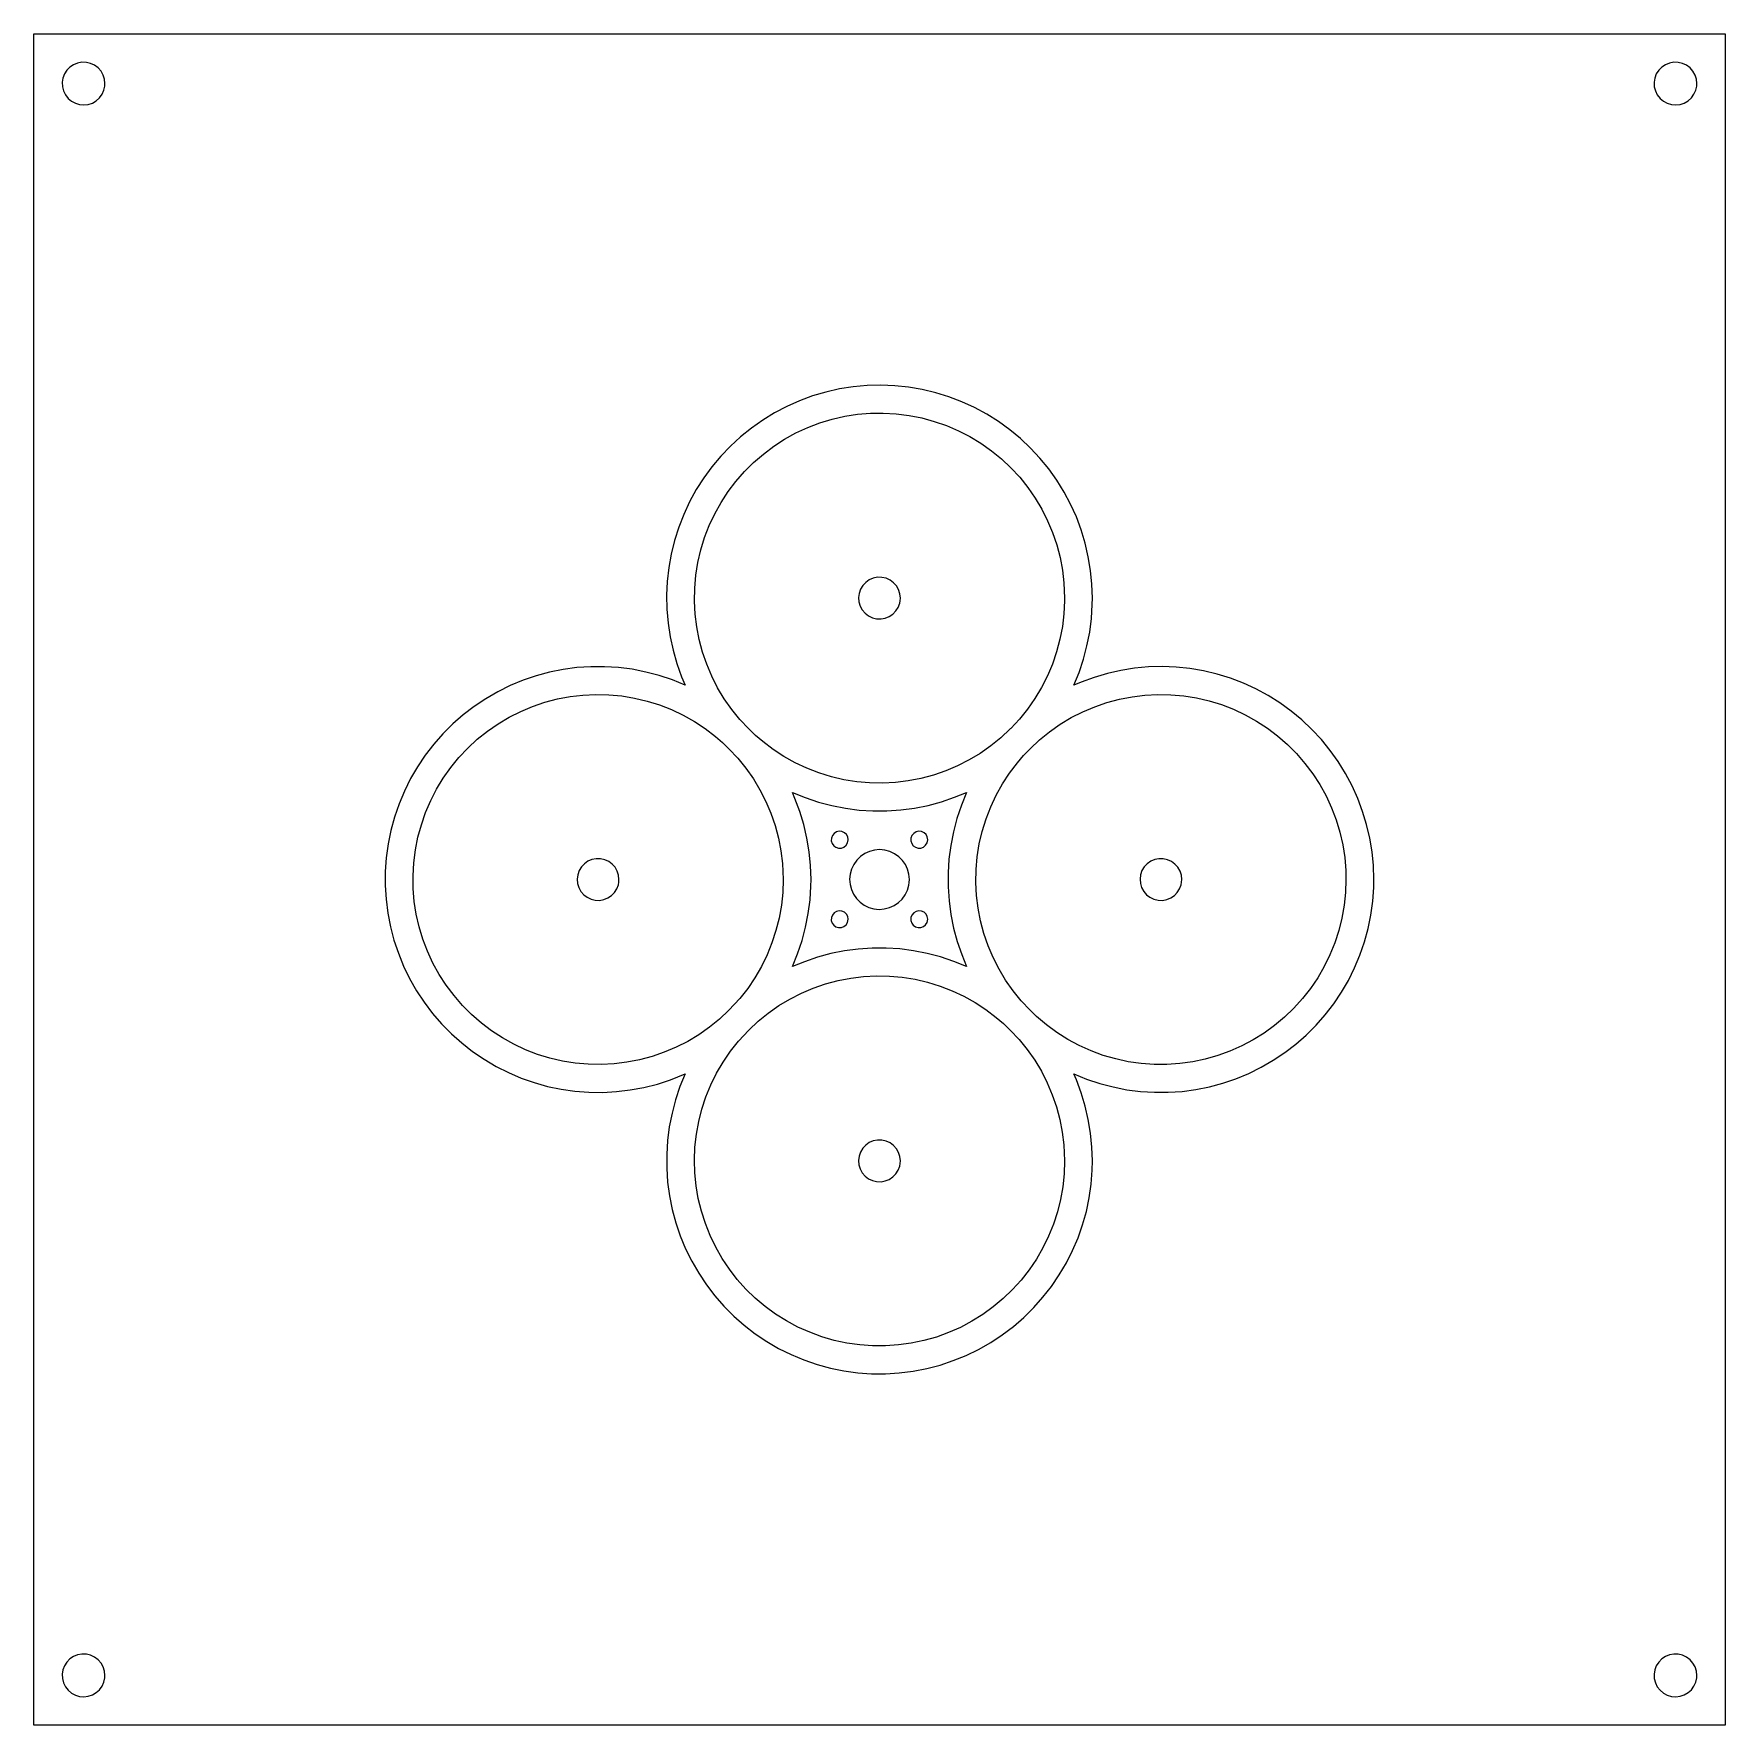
# Model space of a CAD drawing. Header units: millimetres. Extents: x 0 to 340, y 0 to 340.
import ezdxf

# ---------------------------------------------------------------- set-up
doc = ezdxf.new("R2010")
doc.units = ezdxf.units.MM

msp = doc.modelspace()

# ---------------------------------------------------------------- linework, layer by layer
at = {"layer": 'EXPERIMENTAL_CUT'}
for p, q in [((0, 0), (0, 340)), ((0, 340), (340, 340)), ((340, 340), (340, 0)), ((7.26, 333.31), (6.64, 332.68)), ((7.99, 333.8), (7.26, 333.31)), ((8.81, 334.13), (7.99, 333.8)), ((9.68, 334.29), (8.81, 334.13)), ((10.56, 334.26), (9.68, 334.29)), ((11.42, 334.06), (10.56, 334.26)), ((12.22, 333.68), (11.42, 334.06)), ((12.93, 333.15), (12.22, 333.68)), ((327.26, 333.31), (326.64, 332.68)), ((327.99, 333.8), (327.26, 333.31)), ((328.81, 334.13), (327.99, 333.8)), ((329.68, 334.29), (328.81, 334.13)), ((330.56, 334.26), (329.68, 334.29)), ((331.42, 334.06), (330.56, 334.26)), ((332.22, 333.68), (331.42, 334.06)), ((332.93, 333.15), (332.22, 333.68)), ((5.85, 331.12), (5.71, 330.25)), ((5.71, 330.25), (5.75, 329.36)), ((6.16, 331.94), (5.85, 331.12)), ((6.64, 332.68), (6.16, 331.94)), ((13.51, 332.49), (12.93, 333.15)), ((13.94, 331.72), (13.51, 332.49)), ((14.21, 330.88), (13.94, 331.72)), ((14.3, 330), (14.21, 330.88)), ((14.27, 329.51), (14.3, 330)), ((325.85, 331.12), (325.71, 330.25)), ((325.71, 330.25), (325.75, 329.36)), ((326.16, 331.94), (325.85, 331.12)), ((326.64, 332.68), (326.16, 331.94)), ((333.51, 332.49), (332.93, 333.15)), ((333.94, 331.72), (333.51, 332.49)), ((334.21, 330.88), (333.94, 331.72)), ((334.3, 330), (334.21, 330.88)), ((334.27, 329.51), (334.3, 330)), ((5.75, 329.36), (5.97, 328.51)), ((5.97, 328.51), (6.36, 327.72)), ((6.36, 327.72), (6.9, 327.02)), ((6.9, 327.02), (7.57, 326.45)), ((7.57, 326.45), (8.35, 326.03)), ((11.79, 326.09), (12.55, 326.54)), ((12.55, 326.54), (13.2, 327.13)), ((13.2, 327.13), (13.72, 327.84)), ((13.72, 327.84), (14.08, 328.65)), ((14.08, 328.65), (14.27, 329.51)), ((325.75, 329.36), (325.97, 328.51)), ((325.97, 328.51), (326.36, 327.72)), ((326.36, 327.72), (326.9, 327.02)), ((326.9, 327.02), (327.57, 326.45)), ((327.57, 326.45), (328.35, 326.03)), ((331.79, 326.09), (332.55, 326.54)), ((332.55, 326.54), (333.2, 327.13)), ((333.2, 327.13), (333.72, 327.84)), ((333.72, 327.84), (334.08, 328.65)), ((334.08, 328.65), (334.27, 329.51)), ((8.35, 326.03), (9.19, 325.78)), ((9.19, 325.78), (10.07, 325.7)), ((10.07, 325.7), (10.95, 325.81)), ((10.95, 325.81), (11.79, 326.09)), ((328.35, 326.03), (329.19, 325.78)), ((329.19, 325.78), (330.07, 325.7)), ((330.07, 325.7), (330.95, 325.81)), ((330.95, 325.81), (331.79, 326.09)), ((161.96, 268.61), (159.24, 267.99)), ((164.71, 269.04), (161.96, 268.61)), ((167.49, 269.29), (164.71, 269.04)), ((170.28, 269.37), (167.49, 269.29)), ((173.07, 269.26), (170.28, 269.37)), ((175.84, 268.97), (173.07, 269.26)), ((178.59, 268.5), (175.84, 268.97)), ((153.94, 266.24), (151.39, 265.11)), ((156.56, 267.2), (153.94, 266.24)), ((159.24, 267.99), (156.56, 267.2)), ((181.3, 267.85), (178.59, 268.5)), ((183.97, 267.03), (181.3, 267.85)), ((186.57, 266.03), (183.97, 267.03)), ((189.11, 264.87), (186.57, 266.03)), ((146.54, 262.37), (144.26, 260.76)), ((148.92, 263.82), (146.54, 262.37)), ((151.39, 265.11), (148.92, 263.82)), ((157.99, 261.78), (160.48, 262.53)), ((160.48, 262.53), (163.01, 263.11)), ((163.01, 263.11), (165.58, 263.51)), ((165.58, 263.51), (168.17, 263.72)), ((168.17, 263.72), (170.77, 263.76)), ((170.77, 263.76), (173.37, 263.62)), ((173.37, 263.62), (175.95, 263.29)), ((175.95, 263.29), (178.5, 262.78)), ((178.5, 262.78), (181.01, 262.1)), ((181.01, 262.1), (183.46, 261.25)), ((191.56, 263.54), (189.11, 264.87)), ((193.92, 262.06), (191.56, 263.54)), ((196.18, 260.42), (193.92, 262.06)), ((142.09, 259.01), (140.03, 257.13)), ((144.26, 260.76), (142.09, 259.01)), ((148.74, 257.09), (150.92, 258.5)), ((150.92, 258.5), (153.2, 259.76)), ((153.2, 259.76), (155.56, 260.85)), ((155.56, 260.85), (157.99, 261.78)), ((183.46, 261.25), (185.85, 260.22)), ((185.85, 260.22), (188.17, 259.03)), ((188.17, 259.03), (190.39, 257.68)), ((198.33, 258.65), (196.18, 260.42)), ((200.36, 256.73), (198.33, 258.65)), ((138.11, 255.11), (136.32, 252.97)), ((140.03, 257.13), (138.11, 255.11)), ((144.69, 253.83), (146.66, 255.53)), ((146.66, 255.53), (148.74, 257.09)), ((190.39, 257.68), (192.51, 256.18)), ((192.51, 256.18), (194.53, 254.54)), ((202.26, 254.69), (200.36, 256.73)), ((136.32, 252.97), (134.67, 250.72)), ((141.14, 250.04), (142.85, 252)), ((142.85, 252), (144.69, 253.83)), ((194.53, 254.54), (196.42, 252.76)), ((196.42, 252.76), (198.19, 250.85)), ((204.03, 252.53), (202.26, 254.69)), ((205.65, 250.26), (204.03, 252.53)), ((133.17, 248.37), (131.83, 245.93)), ((134.67, 250.72), (133.17, 248.37)), ((139.57, 247.97), (141.14, 250.04)), ((198.19, 250.85), (199.81, 248.82)), ((199.81, 248.82), (201.29, 246.68)), ((207.11, 247.89), (205.65, 250.26)), ((131.83, 245.93), (130.65, 243.4)), ((136.88, 243.52), (138.15, 245.79)), ((138.15, 245.79), (139.57, 247.97)), ((201.29, 246.68), (202.62, 244.45)), ((208.42, 245.43), (207.11, 247.89)), ((209.57, 242.88), (208.42, 245.43)), ((130.65, 243.4), (129.64, 240.8)), ((135.78, 241.16), (136.88, 243.52)), ((202.62, 244.45), (203.79, 242.12)), ((203.79, 242.12), (204.8, 239.73)), ((210.55, 240.27), (209.57, 242.88)), ((128.79, 238.14), (128.13, 235.43)), ((129.64, 240.8), (128.79, 238.14)), ((134.08, 236.25), (134.85, 238.73)), ((134.85, 238.73), (135.78, 241.16)), ((204.8, 239.73), (205.63, 237.26)), ((211.35, 237.6), (210.55, 240.27)), ((128.13, 235.43), (127.64, 232.69)), ((133.49, 233.72), (134.08, 236.25)), ((205.63, 237.26), (206.29, 234.75)), ((206.29, 234.75), (206.77, 232.19)), ((211.98, 234.88), (211.35, 237.6)), ((212.44, 232.13), (211.98, 234.88)), ((127.64, 232.69), (127.33, 229.91)), ((133.08, 231.15), (133.49, 233.72)), ((206.77, 232.19), (207.08, 229.61)), ((212.71, 229.36), (212.44, 232.13)), ((127.33, 229.91), (127.2, 227.13)), ((132.8, 225.96), (132.85, 228.56)), ((132.85, 228.56), (133.08, 231.15)), ((166.19, 228.35), (165.91, 227.52)), ((166.64, 229.09), (166.19, 228.35)), ((167.24, 229.73), (166.64, 229.09)), ((167.95, 230.23), (167.24, 229.73)), ((168.75, 230.58), (167.95, 230.23)), ((169.61, 230.75), (168.75, 230.58)), ((170.48, 230.74), (169.61, 230.75)), ((171.33, 230.55), (170.48, 230.74)), ((172.12, 230.19), (171.33, 230.55)), ((172.83, 229.67), (172.12, 230.19)), ((173.41, 229.02), (172.83, 229.67)), ((173.84, 228.27), (173.41, 229.02)), ((174.11, 227.44), (173.84, 228.27)), ((207.08, 229.61), (207.2, 226.57)), ((212.8, 226.57), (212.71, 229.36)), ((127.2, 227.13), (127.26, 224.34)), ((132.94, 223.36), (132.8, 225.96)), ((165.91, 227.52), (165.8, 226.66)), ((165.8, 226.66), (165.87, 225.79)), ((165.87, 225.79), (166.12, 224.95)), ((166.12, 224.95), (166.54, 224.18)), ((173.3, 223.98), (173.77, 224.71)), ((173.77, 224.71), (174.07, 225.53)), ((174.07, 225.53), (174.17, 226.05)), ((174.2, 226.57), (174.11, 227.44)), ((174.17, 226.05), (174.2, 226.57)), ((207.2, 226.02), (207.07, 223.43)), ((207.2, 226.57), (207.2, 226.02)), ((212.6, 222.47), (212.78, 225.26)), ((212.78, 225.26), (212.8, 226.57)), ((127.26, 224.34), (127.49, 221.56)), ((127.49, 221.56), (127.91, 218.8)), ((133.25, 220.78), (132.94, 223.36)), ((166.54, 224.18), (167.11, 223.52)), ((167.11, 223.52), (167.8, 222.99)), ((167.8, 222.99), (168.59, 222.61)), ((168.59, 222.61), (169.43, 222.41)), ((169.43, 222.41), (170.31, 222.38)), ((170.31, 222.38), (171.17, 222.53)), ((171.17, 222.53), (171.97, 222.86)), ((171.97, 222.86), (172.7, 223.35)), ((172.7, 223.35), (173.3, 223.98)), ((207.07, 223.43), (206.76, 220.84)), ((212.25, 219.71), (212.6, 222.47)), ((127.91, 218.8), (128.51, 216.08)), ((133.75, 218.23), (133.25, 220.78)), ((134.42, 215.72), (133.75, 218.23)), ((206.27, 218.29), (205.6, 215.78)), ((206.76, 220.84), (206.27, 218.29)), ((211.71, 216.97), (212.25, 219.71)), ((128.51, 216.08), (129.28, 213.4)), ((135.26, 213.26), (134.42, 215.72)), ((205.6, 215.78), (204.76, 213.32)), ((210.11, 211.63), (211, 214.28)), ((211, 214.28), (211.71, 216.97)), ((100.98, 210.95), (98.34, 210.05)), ((103.67, 211.67), (100.98, 210.95)), ((106.4, 212.22), (103.67, 211.67)), ((109.17, 212.59), (106.4, 212.22)), ((111.95, 212.77), (109.17, 212.59)), ((114.74, 212.78), (111.95, 212.77)), ((117.53, 212.6), (114.74, 212.78)), ((120.29, 212.25), (117.53, 212.6)), ((123.03, 211.71), (120.29, 212.25)), ((125.72, 211), (123.03, 211.71)), ((128.37, 210.11), (125.72, 211)), ((129.28, 213.4), (130.22, 210.77)), ((136.28, 210.86), (135.26, 213.26)), ((137.46, 208.55), (136.28, 210.86)), ((203.75, 210.92), (202.57, 208.6)), ((204.76, 213.32), (203.75, 210.92)), ((209.05, 209.05), (210.11, 211.63)), ((215.81, 211.42), (213.13, 210.64)), ((218.53, 212.04), (215.81, 211.42)), ((221.28, 212.47), (218.53, 212.04)), ((224.06, 212.73), (221.28, 212.47)), ((226.85, 212.8), (224.06, 212.73)), ((229.64, 212.69), (226.85, 212.8)), ((232.41, 212.4), (229.64, 212.69)), ((235.16, 211.93), (232.41, 212.4)), ((237.87, 211.28), (235.16, 211.93)), ((240.54, 210.46), (237.87, 211.28)), ((93.26, 207.75), (90.84, 206.35)), ((95.76, 208.98), (93.26, 207.75)), ((98.34, 210.05), (95.76, 208.98)), ((130.95, 209.05), (128.37, 210.11)), ((130.22, 210.77), (130.95, 209.05)), ((138.8, 206.32), (137.46, 208.55)), ((202.57, 208.6), (201.24, 206.37)), ((210.51, 209.67), (209.05, 209.05)), ((213.13, 210.64), (210.51, 209.67)), ((243.14, 209.46), (240.54, 210.46)), ((245.68, 208.3), (243.14, 209.46)), ((248.13, 206.97), (245.68, 208.3)), ((88.52, 204.81), (86.31, 203.11)), ((90.84, 206.35), (88.52, 204.81)), ((97.88, 203.79), (100.27, 204.8)), ((100.27, 204.8), (102.74, 205.63)), ((102.74, 205.63), (105.25, 206.29)), ((105.25, 206.29), (107.81, 206.77)), ((107.81, 206.77), (110.39, 207.08)), ((110.39, 207.08), (112.99, 207.2)), ((112.99, 207.2), (115.59, 207.14)), ((115.59, 207.14), (118.18, 206.9)), ((118.18, 206.9), (120.74, 206.47)), ((120.74, 206.47), (123.27, 205.88)), ((123.27, 205.88), (125.75, 205.1)), ((125.75, 205.1), (128.17, 204.15)), ((128.17, 204.15), (130.52, 203.04)), ((140.29, 204.19), (138.8, 206.32)), ((141.92, 202.17), (140.29, 204.19)), ((199.75, 204.24), (198.12, 202.21)), ((201.24, 206.37), (199.75, 204.24)), ((210.86, 203.72), (213.26, 204.74)), ((213.26, 204.74), (215.72, 205.58)), ((215.72, 205.58), (218.23, 206.25)), ((218.23, 206.25), (220.78, 206.75)), ((220.78, 206.75), (223.36, 207.06)), ((223.36, 207.06), (225.96, 207.2)), ((225.96, 207.2), (228.56, 207.15)), ((228.56, 207.15), (231.15, 206.92)), ((231.15, 206.92), (233.72, 206.51)), ((233.72, 206.51), (236.25, 205.92)), ((236.25, 205.92), (238.73, 205.15)), ((238.73, 205.15), (241.16, 204.22)), ((241.16, 204.22), (243.52, 203.12)), ((250.49, 205.49), (248.13, 206.97)), ((252.75, 203.86), (250.49, 205.49)), ((84.21, 201.27), (82.24, 199.3)), ((86.31, 203.11), (84.21, 201.27)), ((91.18, 199.81), (93.32, 201.29)), ((93.32, 201.29), (95.55, 202.62)), ((95.55, 202.62), (97.88, 203.79)), ((130.52, 203.04), (132.79, 201.77)), ((132.79, 201.77), (134.96, 200.34)), ((143.7, 200.26), (141.92, 202.17)), ((198.12, 202.21), (196.39, 200.35)), ((204.19, 199.71), (206.32, 201.2)), ((206.32, 201.2), (208.55, 202.54)), ((208.55, 202.54), (210.86, 203.72)), ((243.52, 203.12), (245.79, 201.85)), ((245.79, 201.85), (247.97, 200.43)), ((254.9, 202.08), (252.75, 203.86)), ((256.93, 200.17), (254.9, 202.08)), ((80.39, 197.21), (78.69, 195)), ((82.24, 199.3), (80.39, 197.21)), ((87.24, 196.42), (89.15, 198.19)), ((89.15, 198.19), (91.18, 199.81)), ((134.96, 200.34), (137.03, 198.76)), ((137.03, 198.76), (138.41, 197.56)), ((138.41, 197.56), (139.74, 196.3)), ((145.08, 198.95), (143.7, 200.26)), ((146.53, 197.71), (145.08, 198.95)), ((148.6, 196.14), (146.53, 197.71)), ((194.4, 198.49), (192.38, 196.85)), ((196.3, 200.26), (194.4, 198.49)), ((196.39, 200.35), (196.3, 200.26)), ((200.26, 196.3), (202.17, 198.08)), ((202.17, 198.08), (204.19, 199.71)), ((247.97, 200.43), (250.04, 198.86)), ((250.04, 198.86), (252, 197.15)), ((258.83, 198.12), (256.93, 200.17)), ((260.59, 195.96), (258.83, 198.12)), ((78.69, 195), (77.14, 192.68)), ((83.82, 192.51), (85.46, 194.53)), ((85.46, 194.53), (87.24, 196.42)), ((139.74, 196.3), (141.51, 194.4)), ((141.51, 194.4), (143.15, 192.38)), ((150.78, 194.72), (148.6, 196.14)), ((153.05, 193.45), (150.78, 194.72)), ((188.02, 194.03), (185.7, 192.85)), ((190.25, 195.36), (188.02, 194.03)), ((192.38, 196.85), (190.25, 195.36)), ((197.71, 193.47), (198.95, 194.92)), ((198.95, 194.92), (200.26, 196.3)), ((252, 197.15), (253.83, 195.31)), ((253.83, 195.31), (255.53, 193.34)), ((262.21, 193.69), (260.59, 195.96)), ((77.14, 192.68), (75.74, 190.27)), ((82.32, 190.39), (83.82, 192.51)), ((143.15, 192.38), (144.64, 190.25)), ((155.41, 192.35), (153.05, 193.45)), ((157.83, 191.41), (155.41, 192.35)), ((160.32, 190.65), (157.83, 191.41)), ((162.85, 190.06), (160.32, 190.65)), ((180.85, 190.99), (178.34, 190.32)), ((183.31, 191.83), (180.85, 190.99)), ((185.7, 192.85), (183.31, 191.83)), ((194.72, 189.22), (196.14, 191.4)), ((196.14, 191.4), (197.71, 193.47)), ((255.53, 193.34), (257.09, 191.26)), ((257.09, 191.26), (258.5, 189.08)), ((263.68, 191.32), (262.21, 193.69)), ((264.99, 188.86), (263.68, 191.32)), ((74.5, 187.77), (73.42, 185.2)), ((75.74, 190.27), (74.5, 187.77)), ((79.78, 185.85), (80.97, 188.17)), ((80.97, 188.17), (82.32, 190.39)), ((144.64, 190.25), (145.97, 188.02)), ((145.97, 188.02), (147.15, 185.7)), ((153, 186.31), (152.48, 187.52)), ((152.48, 187.52), (155.06, 186.46)), ((165.42, 189.65), (162.85, 190.06)), ((168.01, 189.42), (165.42, 189.65)), ((170.61, 189.37), (168.01, 189.42)), ((173.21, 189.51), (170.61, 189.37)), ((175.79, 189.82), (173.21, 189.51)), ((178.34, 190.32), (175.79, 189.82)), ((185.1, 186.52), (187.52, 187.52)), ((187.52, 187.52), (186.46, 184.94)), ((193.45, 186.95), (194.72, 189.22)), ((258.5, 189.08), (259.76, 186.8)), ((266.14, 186.31), (264.99, 188.86)), ((73.42, 185.2), (72.52, 182.56)), ((78.75, 183.46), (79.78, 185.85)), ((147.15, 185.7), (148.17, 183.31)), ((153.98, 183.7), (153, 186.31)), ((154.79, 181.03), (153.98, 183.7)), ((155.06, 186.46), (157.71, 185.57)), ((157.71, 185.57), (160.4, 184.86)), ((160.4, 184.86), (163.14, 184.32)), ((163.14, 184.32), (165.91, 183.96)), ((165.91, 183.96), (168.69, 183.79)), ((168.69, 183.79), (171.48, 183.79)), ((171.48, 183.79), (174.26, 183.98)), ((174.26, 183.98), (177.03, 184.35)), ((177.03, 184.35), (179.76, 184.9)), ((179.76, 184.9), (182.45, 185.62)), ((182.45, 185.62), (185.1, 186.52)), ((186.46, 184.94), (185.57, 182.29)), ((191.41, 182.17), (192.35, 184.59)), ((192.35, 184.59), (193.45, 186.95)), ((259.76, 186.8), (260.85, 184.44)), ((260.85, 184.44), (261.78, 182.01)), ((267.12, 183.7), (266.14, 186.31)), ((267.92, 181.03), (267.12, 183.7)), ((72.52, 182.56), (71.78, 179.87)), ((77.22, 178.5), (77.9, 181.01)), ((77.9, 181.01), (78.75, 183.46)), ((148.17, 183.31), (149.01, 180.85)), ((149.01, 180.85), (149.68, 178.34)), ((155.42, 178.32), (154.79, 181.03)), ((185.57, 182.29), (184.86, 179.6)), ((190.65, 179.68), (191.41, 182.17)), ((261.78, 182.01), (262.53, 179.52)), ((268.55, 178.32), (267.92, 181.03)), ((71.23, 177.14), (70.86, 174.37)), ((71.78, 179.87), (71.23, 177.14)), ((76.71, 175.95), (77.22, 178.5)), ((149.68, 178.34), (150.18, 175.79)), ((155.87, 175.56), (155.42, 178.32)), ((160.33, 178.33), (160.31, 177.78)), ((160.31, 177.78), (160.47, 177.25)), ((160.53, 178.85), (160.33, 178.33)), ((160.47, 177.25), (160.79, 176.8)), ((160.88, 179.28), (160.53, 178.85)), ((160.79, 176.8), (161.24, 176.48)), ((161.35, 179.57), (160.88, 179.28)), ((161.89, 179.7), (161.35, 179.57)), ((162.44, 179.64), (161.89, 179.7)), ((162.95, 179.41), (162.44, 179.64)), ((162.84, 176.52), (163.27, 176.87)), ((163.35, 179.03), (162.95, 179.41)), ((163.27, 176.87), (163.57, 177.34)), ((163.61, 178.55), (163.35, 179.03)), ((163.57, 177.34), (163.7, 178)), ((163.7, 178), (163.61, 178.55)), ((176.33, 178.33), (176.31, 177.78)), ((176.31, 177.78), (176.47, 177.25)), ((176.53, 178.85), (176.33, 178.33)), ((176.47, 177.25), (176.79, 176.8)), ((176.88, 179.28), (176.53, 178.85)), ((176.79, 176.8), (177.24, 176.48)), ((177.35, 179.57), (176.88, 179.28)), ((177.89, 179.7), (177.35, 179.57)), ((178.44, 179.64), (177.89, 179.7)), ((178.95, 179.41), (178.44, 179.64)), ((178.84, 176.52), (179.27, 176.87)), ((179.35, 179.03), (178.95, 179.41)), ((179.27, 176.87), (179.57, 177.34)), ((179.61, 178.55), (179.35, 179.03)), ((179.57, 177.34), (179.7, 178)), ((179.7, 178), (179.61, 178.55)), ((184.32, 176.86), (183.96, 174.09)), ((184.86, 179.6), (184.32, 176.86)), ((189.65, 174.58), (190.06, 177.15)), ((190.06, 177.15), (190.65, 179.68)), ((262.53, 179.52), (263.11, 176.99)), ((263.11, 176.99), (263.51, 174.42)), ((269.01, 175.56), (268.55, 178.32)), ((70.86, 174.37), (70.66, 171.59)), ((76.38, 173.37), (76.71, 175.95)), ((111.38, 173.67), (110.67, 173.16)), ((112.18, 174.01), (111.38, 173.67)), ((113.04, 174.18), (112.18, 174.01)), ((113.91, 174.17), (113.04, 174.18)), ((114.76, 173.98), (113.91, 174.17)), ((115.56, 173.62), (114.76, 173.98)), ((116.26, 173.11), (115.56, 173.62)), ((150.18, 175.79), (150.49, 173.21)), ((156.14, 172.79), (155.87, 175.56)), ((161.24, 176.48), (161.77, 176.32)), ((161.77, 176.32), (162.33, 176.33)), ((162.33, 176.33), (162.84, 176.52)), ((165.43, 173.89), (164.82, 173.04)), ((166.17, 174.62), (165.43, 173.89)), ((167.03, 175.21), (166.17, 174.62)), ((167.98, 175.65), (167.03, 175.21)), ((168.99, 175.91), (167.98, 175.65)), ((170.02, 176), (168.99, 175.91)), ((171.06, 175.91), (170.02, 176)), ((172.07, 175.63), (171.06, 175.91)), ((173.01, 175.19), (172.07, 175.63)), ((173.87, 174.59), (173.01, 175.19)), ((174.6, 173.85), (173.87, 174.59)), ((175.2, 172.99), (174.6, 173.85)), ((177.24, 176.48), (177.77, 176.32)), ((177.77, 176.32), (178.33, 176.33)), ((178.33, 176.33), (178.84, 176.52)), ((183.96, 174.09), (183.79, 171.31)), ((189.42, 171.99), (189.65, 174.58)), ((224.52, 173.67), (223.81, 173.16)), ((225.32, 174.01), (224.52, 173.67)), ((226.18, 174.18), (225.32, 174.01)), ((227.05, 174.17), (226.18, 174.18)), ((227.9, 173.98), (227.05, 174.17)), ((228.69, 173.62), (227.9, 173.98)), ((229.4, 173.11), (228.69, 173.62)), ((263.51, 174.42), (263.72, 171.83)), ((269.28, 172.79), (269.01, 175.56)), ((70.66, 171.59), (70.65, 168.8)), ((76.24, 170.77), (76.38, 173.37)), ((76.28, 168.17), (76.24, 170.77)), ((109.34, 170.95), (109.23, 170.09)), ((109.23, 170.09), (109.3, 169.22)), ((109.63, 171.78), (109.34, 170.95)), ((110.07, 172.52), (109.63, 171.78)), ((110.67, 173.16), (110.07, 172.52)), ((116.84, 172.45), (116.26, 173.11)), ((117.27, 171.7), (116.84, 172.45)), ((117.54, 170.87), (117.27, 171.7)), ((117.63, 170), (117.54, 170.87)), ((117.6, 169.48), (117.63, 170)), ((150.49, 173.21), (150.63, 170)), ((150.63, 170), (150.54, 167.4)), ((156.23, 170), (156.14, 172.79)), ((156.21, 168.69), (156.23, 170)), ((164.1, 171.09), (164, 170.05)), ((164, 170.05), (164.08, 169.01)), ((164.38, 172.09), (164.1, 171.09)), ((164.82, 173.04), (164.38, 172.09)), ((175.64, 172.05), (175.2, 172.99)), ((175.91, 171.04), (175.64, 172.05)), ((176, 170), (175.91, 171.04)), ((175.97, 169.43), (176, 170)), ((183.79, 171.31), (183.79, 168.52)), ((189.37, 169.39), (189.42, 171.99)), ((222.48, 170.95), (222.37, 170.09)), ((222.37, 170.09), (222.44, 169.22)), ((222.76, 171.78), (222.48, 170.95)), ((223.21, 172.52), (222.76, 171.78)), ((223.81, 173.16), (223.21, 172.52)), ((229.98, 172.45), (229.4, 173.11)), ((230.41, 171.7), (229.98, 172.45)), ((230.68, 170.87), (230.41, 171.7)), ((230.77, 170), (230.68, 170.87)), ((230.74, 169.48), (230.77, 170)), ((263.77, 170), (263.68, 167.4)), ((263.72, 171.83), (263.77, 170)), ((269.37, 170), (269.28, 172.79)), ((269.34, 168.41), (269.37, 170)), ((70.65, 168.8), (70.82, 166.02)), ((76.49, 165.58), (76.28, 168.17)), ((109.3, 169.22), (109.56, 168.38)), ((109.56, 168.38), (109.97, 167.62)), ((109.97, 167.62), (110.54, 166.95)), ((110.54, 166.95), (111.23, 166.42)), ((115.41, 166.29), (116.13, 166.78)), ((116.13, 166.78), (116.74, 167.41)), ((116.74, 167.41), (117.2, 168.15)), ((117.2, 168.15), (117.5, 168.96)), ((117.5, 168.96), (117.6, 169.48)), ((150.54, 167.4), (150.27, 164.82)), ((156.04, 165.91), (156.21, 168.69)), ((164.08, 169.01), (164.34, 168)), ((164.34, 168), (164.78, 167.05)), ((164.78, 167.05), (165.37, 166.19)), ((174.54, 166.08), (175.15, 166.92)), ((175.15, 166.92), (175.61, 167.86)), ((175.61, 167.86), (175.89, 168.86)), ((175.89, 168.86), (175.97, 169.43)), ((183.79, 168.52), (183.98, 165.74)), ((189.51, 166.79), (189.37, 169.39)), ((189.82, 164.21), (189.51, 166.79)), ((222.44, 169.22), (222.69, 168.38)), ((222.69, 168.38), (223.11, 167.62)), ((223.11, 167.62), (223.68, 166.95)), ((223.68, 166.95), (224.37, 166.42)), ((228.54, 166.29), (229.27, 166.78)), ((229.27, 166.78), (229.87, 167.41)), ((229.87, 167.41), (230.34, 168.15)), ((230.34, 168.15), (230.64, 168.96)), ((230.64, 168.96), (230.74, 169.48)), ((263.68, 167.4), (263.41, 164.82)), ((269.14, 165.63), (269.34, 168.41)), ((70.82, 166.02), (71.17, 163.25)), ((71.17, 163.25), (71.7, 160.51)), ((76.89, 163.01), (76.49, 165.58)), ((111.23, 166.42), (112.02, 166.04)), ((112.02, 166.04), (112.87, 165.84)), ((112.87, 165.84), (113.74, 165.81)), ((113.74, 165.81), (114.6, 165.96)), ((114.6, 165.96), (115.41, 166.29)), ((150.27, 164.82), (149.82, 162.25)), ((155.68, 163.14), (156.04, 165.91)), ((160.88, 163.28), (160.53, 162.85)), ((161.35, 163.57), (160.88, 163.28)), ((161.89, 163.7), (161.35, 163.57)), ((162.44, 163.64), (161.89, 163.7)), ((162.95, 163.41), (162.44, 163.64)), ((163.35, 163.03), (162.95, 163.41)), ((165.37, 166.19), (166.1, 165.44)), ((166.1, 165.44), (166.94, 164.84)), ((166.94, 164.84), (167.88, 164.39)), ((167.88, 164.39), (168.89, 164.1)), ((168.89, 164.1), (169.93, 164)), ((169.93, 164), (170.97, 164.08)), ((170.97, 164.08), (171.98, 164.34)), ((171.98, 164.34), (172.93, 164.76)), ((172.93, 164.76), (173.79, 165.35)), ((173.79, 165.35), (174.54, 166.08)), ((176.88, 163.28), (176.53, 162.85)), ((177.35, 163.57), (176.88, 163.28)), ((177.89, 163.7), (177.35, 163.57)), ((178.44, 163.64), (177.89, 163.7)), ((178.95, 163.41), (178.44, 163.64)), ((179.35, 163.03), (178.95, 163.41)), ((183.98, 165.74), (184.35, 162.97)), ((190.32, 161.66), (189.82, 164.21)), ((224.37, 166.42), (225.16, 166.04)), ((225.16, 166.04), (226, 165.84)), ((226, 165.84), (226.88, 165.81)), ((226.88, 165.81), (227.73, 165.96)), ((227.73, 165.96), (228.54, 166.29)), ((263.41, 164.82), (262.95, 162.25)), ((268.77, 162.86), (269.14, 165.63)), ((71.7, 160.51), (72.4, 157.81)), ((77.47, 160.48), (76.89, 163.01)), ((78.22, 157.99), (77.47, 160.48)), ((149.82, 162.25), (149.19, 159.73)), ((154.43, 157.71), (155.14, 160.4)), ((155.14, 160.4), (155.68, 163.14)), ((160.33, 162.33), (160.31, 161.78)), ((160.31, 161.78), (160.47, 161.25)), ((160.53, 162.85), (160.33, 162.33)), ((160.47, 161.25), (160.79, 160.8)), ((160.79, 160.8), (161.24, 160.48)), ((161.24, 160.48), (161.77, 160.32)), ((161.77, 160.32), (162.33, 160.33)), ((162.33, 160.33), (162.84, 160.52)), ((162.84, 160.52), (163.27, 160.87)), ((163.27, 160.87), (163.57, 161.34)), ((163.61, 162.55), (163.35, 163.03)), ((163.57, 161.34), (163.7, 162)), ((163.7, 162), (163.61, 162.55)), ((176.33, 162.33), (176.31, 161.78)), ((176.31, 161.78), (176.47, 161.25)), ((176.53, 162.85), (176.33, 162.33)), ((176.47, 161.25), (176.79, 160.8)), ((176.79, 160.8), (177.24, 160.48)), ((177.24, 160.48), (177.77, 160.32)), ((177.77, 160.32), (178.33, 160.33)), ((178.33, 160.33), (178.84, 160.52)), ((178.84, 160.52), (179.27, 160.87)), ((179.27, 160.87), (179.57, 161.34)), ((179.61, 162.55), (179.35, 163.03)), ((179.57, 161.34), (179.7, 162)), ((179.7, 162), (179.61, 162.55)), ((184.35, 162.97), (184.9, 160.24)), ((184.9, 160.24), (185.62, 157.55)), ((190.99, 159.15), (190.32, 161.66)), ((262.95, 162.25), (262.32, 159.73)), ((267.48, 157.44), (268.22, 160.13)), ((268.22, 160.13), (268.77, 162.86)), ((72.4, 157.81), (73.28, 155.17)), ((79.15, 155.56), (78.22, 157.99)), ((148.38, 157.26), (147.41, 154.85)), ((149.19, 159.73), (148.38, 157.26)), ((153.54, 155.06), (154.43, 157.71)), ((185.62, 157.55), (186.52, 154.9)), ((191.83, 156.69), (190.99, 159.15)), ((192.85, 154.3), (191.83, 156.69)), ((261.52, 157.26), (260.54, 154.85)), ((262.32, 159.73), (261.52, 157.26)), ((266.58, 154.8), (267.48, 157.44)), ((73.28, 155.17), (74.34, 152.58)), ((80.24, 153.2), (79.15, 155.56)), ((81.5, 150.92), (80.24, 153.2)), ((147.41, 154.85), (146.27, 152.51)), ((152.48, 152.48), (153.54, 155.06)), ((154.9, 153.48), (152.48, 152.48)), ((157.55, 154.38), (154.9, 153.48)), ((160.24, 155.1), (157.55, 154.38)), ((162.97, 155.65), (160.24, 155.1)), ((165.74, 156.02), (162.97, 155.65)), ((168.52, 156.21), (165.74, 156.02)), ((171.31, 156.21), (168.52, 156.21)), ((174.09, 156.04), (171.31, 156.21)), ((176.86, 155.68), (174.09, 156.04)), ((179.6, 155.14), (176.86, 155.68)), ((182.29, 154.43), (179.6, 155.14)), ((184.94, 153.54), (182.29, 154.43)), ((187.52, 152.48), (184.94, 153.54)), ((186.52, 154.9), (187.52, 152.48)), ((194.03, 151.98), (192.85, 154.3)), ((260.54, 154.85), (259.4, 152.51)), ((265.5, 152.23), (266.58, 154.8)), ((74.34, 152.58), (75.55, 150.07)), ((75.55, 150.07), (76.93, 147.65)), ((82.91, 148.74), (81.5, 150.92)), ((144.96, 150.26), (143.51, 148.11)), ((146.27, 152.51), (144.96, 150.26)), ((159.15, 149.01), (161.66, 149.68)), ((161.66, 149.68), (164.21, 150.18)), ((164.21, 150.18), (166.79, 150.49)), ((166.79, 150.49), (169.39, 150.63)), ((169.39, 150.63), (171.99, 150.58)), ((171.99, 150.58), (174.58, 150.35)), ((174.58, 150.35), (177.15, 149.94)), ((177.15, 149.94), (179.68, 149.35)), ((195.36, 149.75), (194.03, 151.98)), ((196.85, 147.62), (195.36, 149.75)), ((258.1, 150.26), (256.64, 148.11)), ((259.4, 152.51), (258.1, 150.26)), ((262.86, 147.32), (264.26, 149.73)), ((264.26, 149.73), (265.5, 152.23)), ((76.93, 147.65), (78.46, 145.32)), ((84.47, 146.66), (82.91, 148.74)), ((86.17, 144.69), (84.47, 146.66)), ((143.51, 148.11), (141.9, 146.06)), ((151.98, 145.97), (154.3, 147.15)), ((154.3, 147.15), (156.69, 148.17)), ((156.69, 148.17), (159.15, 149.01)), ((179.68, 149.35), (182.17, 148.59)), ((182.17, 148.59), (184.59, 147.65)), ((184.59, 147.65), (186.95, 146.55)), ((186.95, 146.55), (189.22, 145.28)), ((198.49, 145.6), (196.85, 147.62)), ((256.64, 148.11), (255.04, 146.06)), ((261.31, 145), (262.86, 147.32)), ((78.46, 145.32), (80.15, 143.09)), ((80.15, 143.09), (81.97, 140.98)), ((88, 142.85), (86.17, 144.69)), ((89.96, 141.14), (88, 142.85)), ((139.74, 143.7), (137.83, 141.92)), ((141.9, 146.06), (139.74, 143.7)), ((145.6, 141.51), (147.62, 143.15)), ((147.62, 143.15), (149.75, 144.64)), ((149.75, 144.64), (151.98, 145.97)), ((189.22, 145.28), (191.4, 143.86)), ((191.4, 143.86), (193.47, 142.29)), ((200.26, 143.7), (198.49, 145.6)), ((201.59, 142.44), (200.26, 143.7)), ((253.3, 144.13), (251.43, 142.33)), ((255.04, 146.06), (253.3, 144.13)), ((259.61, 142.79), (261.31, 145)), ((81.97, 140.98), (83.93, 139)), ((92.03, 139.57), (89.96, 141.14)), ((94.21, 138.15), (92.03, 139.57)), ((135.81, 140.29), (133.68, 138.8)), ((137.83, 141.92), (135.81, 140.29)), ((141.63, 137.5), (143.7, 139.74)), ((143.7, 139.74), (145.6, 141.51)), ((193.47, 142.29), (194.92, 141.05)), ((194.92, 141.05), (196.3, 139.74)), ((196.3, 139.74), (198.08, 137.83)), ((203.57, 140.76), (201.59, 142.44)), ((205.67, 139.22), (203.57, 140.76)), ((249.43, 140.66), (247.33, 139.13)), ((251.43, 142.33), (249.43, 140.66)), ((255.79, 138.73), (257.76, 140.7)), ((257.76, 140.7), (259.61, 142.79)), ((83.93, 139), (86.01, 137.14)), ((86.01, 137.14), (88.21, 135.42)), ((96.48, 136.88), (94.21, 138.15)), ((98.84, 135.78), (96.48, 136.88)), ((129.14, 136.28), (126.74, 135.26)), ((131.45, 137.46), (129.14, 136.28)), ((133.68, 138.8), (131.45, 137.46)), ((140.02, 135.46), (141.63, 137.5)), ((198.08, 137.83), (199.71, 135.81)), ((207.87, 137.84), (205.67, 139.22)), ((210.17, 136.61), (207.87, 137.84)), ((212.54, 135.55), (210.17, 136.61)), ((242.82, 136.54), (240.45, 135.49)), ((245.12, 137.76), (242.82, 136.54)), ((247.33, 139.13), (245.12, 137.76)), ((251.48, 135.19), (253.69, 136.89)), ((253.69, 136.89), (255.79, 138.73)), ((88.21, 135.42), (90.51, 133.85)), ((90.51, 133.85), (92.91, 132.44)), ((101.27, 134.85), (98.84, 135.78)), ((103.75, 134.08), (101.27, 134.85)), ((106.28, 133.49), (103.75, 134.08)), ((108.85, 133.08), (106.28, 133.49)), ((111.44, 132.85), (108.85, 133.08)), ((114.04, 132.8), (111.44, 132.85)), ((116.64, 132.94), (114.04, 132.8)), ((119.22, 133.25), (116.64, 132.94)), ((121.77, 133.75), (119.22, 133.25)), ((124.28, 134.42), (121.77, 133.75)), ((126.74, 135.26), (124.28, 134.42)), ((137.24, 131.06), (138.56, 133.31)), ((138.56, 133.31), (140.02, 135.46)), ((199.71, 135.81), (201.2, 133.68)), ((201.2, 133.68), (202.54, 131.45)), ((214.98, 134.65), (212.54, 135.55)), ((217.48, 133.93), (214.98, 134.65)), ((220.02, 133.38), (217.48, 133.93)), ((222.59, 133.01), (220.02, 133.38)), ((225.19, 132.83), (222.59, 133.01)), ((227.79, 132.82), (225.19, 132.83)), ((230.38, 133), (227.79, 132.82)), ((232.96, 133.35), (230.38, 133)), ((235.5, 133.89), (232.96, 133.35)), ((238, 134.6), (235.5, 133.89)), ((240.45, 135.49), (238, 134.6)), ((246.74, 132.25), (249.16, 133.65)), ((249.16, 133.65), (251.48, 135.19)), ((92.91, 132.44), (95.4, 131.18)), ((95.4, 131.18), (97.97, 130.09)), ((97.97, 130.09), (100.6, 129.17)), ((125.35, 128.89), (128, 129.76)), ((128, 129.76), (130.95, 130.95)), ((130.95, 130.95), (129.89, 128.37)), ((136.09, 128.73), (137.24, 131.06)), ((202.54, 131.45), (203.72, 129.14)), ((209.57, 129.75), (209.05, 130.95)), ((209.05, 130.95), (211.63, 129.89)), ((210.55, 127.13), (209.57, 129.75)), ((211.63, 129.89), (214.28, 129)), ((239.02, 129.05), (241.66, 129.95)), ((241.66, 129.95), (244.24, 131.02)), ((244.24, 131.02), (246.74, 132.25)), ((100.6, 129.17), (103.29, 128.42)), ((103.29, 128.42), (106.02, 127.85)), ((106.02, 127.85), (108.78, 127.45)), ((108.78, 127.45), (111.56, 127.24)), ((111.56, 127.24), (114.35, 127.21)), ((114.35, 127.21), (117.14, 127.36)), ((117.14, 127.36), (119.91, 127.69)), ((119.91, 127.69), (122.65, 128.2)), ((122.65, 128.2), (125.35, 128.89)), ((129.89, 128.37), (129, 125.72)), ((134.29, 123.86), (135.11, 126.33)), ((135.11, 126.33), (136.09, 128.73)), ((203.72, 129.14), (204.74, 126.74)), ((204.74, 126.74), (205.58, 124.28)), ((211.35, 124.46), (210.55, 127.13)), ((214.28, 129), (216.97, 128.29)), ((216.97, 128.29), (219.71, 127.75)), ((219.71, 127.75), (222.47, 127.4)), ((222.47, 127.4), (225.26, 127.22)), ((225.26, 127.22), (228.05, 127.23)), ((228.05, 127.23), (230.83, 127.41)), ((230.83, 127.41), (233.6, 127.78)), ((233.6, 127.78), (236.33, 128.33)), ((236.33, 128.33), (239.02, 129.05)), ((128.29, 123.03), (127.75, 120.29)), ((129, 125.72), (128.29, 123.03)), ((133.65, 121.34), (134.29, 123.86)), ((205.58, 124.28), (206.25, 121.77)), ((211.98, 121.75), (211.35, 124.46)), ((127.75, 120.29), (127.4, 117.53)), ((133.19, 118.78), (133.65, 121.34)), ((206.25, 121.77), (206.75, 119.22)), ((206.75, 119.22), (207.06, 116.64)), ((212.44, 118.99), (211.98, 121.75)), ((127.4, 117.53), (127.22, 114.74)), ((132.8, 113.6), (132.9, 116.19)), ((132.9, 116.19), (133.19, 118.78)), ((166.64, 115.96), (166.19, 115.21)), ((167.24, 116.59), (166.64, 115.96)), ((167.95, 117.1), (167.24, 116.59)), ((168.75, 117.44), (167.95, 117.1)), ((169.61, 117.61), (168.75, 117.44)), ((170.48, 117.6), (169.61, 117.61)), ((171.33, 117.42), (170.48, 117.6)), ((172.12, 117.05), (171.33, 117.42)), ((172.83, 116.54), (172.12, 117.05)), ((173.41, 115.89), (172.83, 116.54)), ((173.84, 115.13), (173.41, 115.89)), ((207.06, 116.64), (207.2, 113.43)), ((212.71, 116.22), (212.44, 118.99)), ((212.8, 113.43), (212.71, 116.22)), ((127.22, 114.74), (127.23, 111.95)), ((132.88, 111), (132.8, 113.6)), ((165.91, 114.38), (165.8, 113.52)), ((165.8, 113.52), (165.87, 112.65)), ((165.87, 112.65), (166.12, 111.81)), ((166.19, 115.21), (165.91, 114.38)), ((173.77, 111.58), (174.07, 112.39)), ((174.11, 114.3), (173.84, 115.13)), ((174.07, 112.39), (174.17, 112.91)), ((174.2, 113.43), (174.11, 114.3)), ((174.17, 112.91), (174.2, 113.43)), ((207.2, 113.43), (207.11, 110.83)), ((212.76, 111.56), (212.8, 113.43)), ((127.23, 111.95), (127.41, 109.17)), ((127.41, 109.17), (127.78, 106.4)), ((133.14, 108.41), (132.88, 111)), ((166.12, 111.81), (166.54, 111.05)), ((166.54, 111.05), (167.11, 110.38)), ((167.11, 110.38), (167.8, 109.85)), ((167.8, 109.85), (168.59, 109.48)), ((168.59, 109.48), (169.43, 109.27)), ((169.43, 109.27), (170.31, 109.24)), ((170.31, 109.24), (171.17, 109.4)), ((171.17, 109.4), (171.97, 109.72)), ((171.97, 109.72), (172.7, 110.21)), ((172.7, 110.21), (173.3, 110.84)), ((173.3, 110.84), (173.77, 111.58)), ((207.11, 110.83), (206.84, 108.25)), ((212.55, 108.78), (212.76, 111.56)), ((127.78, 106.4), (128.33, 103.67)), ((133.58, 105.85), (133.14, 108.41)), ((134.2, 103.32), (133.58, 105.85)), ((206.38, 105.69), (205.75, 103.16)), ((206.84, 108.25), (206.38, 105.69)), ((211.58, 103.29), (212.15, 106.02)), ((212.15, 106.02), (212.55, 108.78)), ((128.33, 103.67), (129.05, 100.98)), ((134.99, 100.85), (134.2, 103.32)), ((205.75, 103.16), (204.95, 100.69)), ((210.83, 100.6), (211.58, 103.29)), ((129.05, 100.98), (129.95, 98.34)), ((135.96, 98.43), (134.99, 100.85)), ((204.95, 100.69), (203.97, 98.28)), ((209.91, 97.97), (210.83, 100.6)), ((129.95, 98.34), (131.02, 95.76)), ((131.02, 95.76), (132.25, 93.26)), ((137.09, 96.09), (135.96, 98.43)), ((138.38, 93.83), (137.09, 96.09)), ((202.83, 95.94), (201.53, 93.69)), ((203.97, 98.28), (202.83, 95.94)), ((207.56, 92.91), (208.82, 95.4)), ((208.82, 95.4), (209.91, 97.97)), ((132.25, 93.26), (133.65, 90.84)), ((139.83, 91.67), (138.38, 93.83)), ((201.53, 93.69), (200.08, 91.54)), ((206.15, 90.51), (207.56, 92.91)), ((133.65, 90.84), (135.19, 88.52)), ((135.19, 88.52), (136.89, 86.31)), ((141.42, 89.62), (139.83, 91.67)), ((143.15, 87.68), (141.42, 89.62)), ((198.47, 89.49), (196.73, 87.56)), ((200.08, 91.54), (198.47, 89.49)), ((204.58, 88.21), (206.15, 90.51)), ((136.89, 86.31), (138.73, 84.21)), ((145.02, 85.87), (143.15, 87.68)), ((147.01, 84.19), (145.02, 85.87)), ((194.86, 85.76), (192.87, 84.09)), ((196.73, 87.56), (194.86, 85.76)), ((201, 83.93), (202.86, 86.01)), ((202.86, 86.01), (204.58, 88.21)), ((138.73, 84.21), (140.7, 82.24)), ((140.7, 82.24), (142.79, 80.39)), ((149.1, 82.65), (147.01, 84.19)), ((151.31, 81.27), (149.1, 82.65)), ((190.76, 82.56), (188.55, 81.19)), ((192.87, 84.09), (190.76, 82.56)), ((196.91, 80.15), (199.02, 81.97)), ((199.02, 81.97), (201, 83.93)), ((142.79, 80.39), (145, 78.69)), ((145, 78.69), (147.32, 77.14)), ((153.6, 80.04), (151.31, 81.27)), ((155.97, 78.98), (153.6, 80.04)), ((158.41, 78.08), (155.97, 78.98)), ((183.88, 78.92), (181.43, 78.03)), ((186.25, 79.97), (183.88, 78.92)), ((188.55, 81.19), (186.25, 79.97)), ((192.35, 76.93), (194.68, 78.46)), ((194.68, 78.46), (196.91, 80.15)), ((147.32, 77.14), (149.73, 75.74)), ((149.73, 75.74), (152.23, 74.5)), ((160.91, 77.36), (158.41, 78.08)), ((163.45, 76.81), (160.91, 77.36)), ((166.02, 76.44), (163.45, 76.81)), ((168.62, 76.26), (166.02, 76.44)), ((171.22, 76.25), (168.62, 76.26)), ((173.81, 76.43), (171.22, 76.25)), ((176.39, 76.78), (173.81, 76.43)), ((178.93, 77.32), (176.39, 76.78)), ((181.43, 78.03), (178.93, 77.32)), ((187.42, 74.34), (189.93, 75.55)), ((189.93, 75.55), (192.35, 76.93)), ((152.23, 74.5), (154.8, 73.42)), ((154.8, 73.42), (157.44, 72.52)), ((157.44, 72.52), (160.13, 71.78)), ((160.13, 71.78), (162.86, 71.23)), ((176.75, 71.17), (179.49, 71.7)), ((179.49, 71.7), (182.19, 72.4)), ((182.19, 72.4), (184.83, 73.28)), ((184.83, 73.28), (187.42, 74.34)), ((162.86, 71.23), (165.63, 70.86)), ((165.63, 70.86), (168.41, 70.66)), ((168.41, 70.66), (171.2, 70.65)), ((171.2, 70.65), (173.98, 70.82)), ((173.98, 70.82), (176.75, 71.17)), ((7.99, 13.8), (7.26, 13.31)), ((8.81, 14.13), (7.99, 13.8)), ((9.68, 14.29), (8.81, 14.13)), ((10.56, 14.26), (9.68, 14.29)), ((11.42, 14.06), (10.56, 14.26)), ((12.22, 13.68), (11.42, 14.06)), ((12.93, 13.15), (12.22, 13.68)), ((327.99, 13.8), (327.26, 13.31)), ((328.81, 14.13), (327.99, 13.8)), ((329.68, 14.29), (328.81, 14.13)), ((330.56, 14.26), (329.68, 14.29)), ((331.42, 14.06), (330.56, 14.26)), ((332.22, 13.68), (331.42, 14.06)), ((332.93, 13.15), (332.22, 13.68)), ((5.85, 11.12), (5.71, 10.25)), ((5.71, 10.25), (5.75, 9.36)), ((6.16, 11.94), (5.85, 11.12)), ((6.64, 12.68), (6.16, 11.94)), ((7.26, 13.31), (6.64, 12.68)), ((13.51, 12.49), (12.93, 13.15)), ((13.94, 11.72), (13.51, 12.49)), ((14.21, 10.88), (13.94, 11.72)), ((14.3, 10), (14.21, 10.88)), ((325.85, 11.12), (325.71, 10.25)), ((325.71, 10.25), (325.75, 9.36)), ((326.16, 11.94), (325.85, 11.12)), ((326.64, 12.68), (326.16, 11.94)), ((327.26, 13.31), (326.64, 12.68)), ((333.51, 12.49), (332.93, 13.15)), ((333.94, 11.72), (333.51, 12.49)), ((334.21, 10.88), (333.94, 11.72)), ((334.3, 10), (334.21, 10.88)), ((5.75, 9.36), (5.97, 8.51)), ((5.97, 8.51), (6.36, 7.72)), ((6.36, 7.72), (6.9, 7.02)), ((6.9, 7.02), (7.57, 6.45)), ((12.55, 6.54), (13.2, 7.13)), ((13.2, 7.13), (13.72, 7.84)), ((13.72, 7.84), (14.08, 8.65)), ((14.08, 8.65), (14.27, 9.51)), ((14.27, 9.51), (14.3, 10)), ((325.75, 9.36), (325.97, 8.51)), ((325.97, 8.51), (326.36, 7.72)), ((326.36, 7.72), (326.9, 7.02)), ((326.9, 7.02), (327.57, 6.45)), ((332.55, 6.54), (333.2, 7.13)), ((333.2, 7.13), (333.72, 7.84)), ((333.72, 7.84), (334.08, 8.65)), ((334.08, 8.65), (334.27, 9.51)), ((334.27, 9.51), (334.3, 10)), ((7.57, 6.45), (8.35, 6.03)), ((8.35, 6.03), (9.19, 5.78)), ((9.19, 5.78), (10.07, 5.7)), ((10.07, 5.7), (10.95, 5.81)), ((10.95, 5.81), (11.79, 6.09)), ((11.79, 6.09), (12.55, 6.54)), ((327.57, 6.45), (328.35, 6.03)), ((328.35, 6.03), (329.19, 5.78)), ((329.19, 5.78), (330.07, 5.7)), ((330.07, 5.7), (330.95, 5.81)), ((330.95, 5.81), (331.79, 6.09)), ((331.79, 6.09), (332.55, 6.54)), ((340, 0), (0, 0))]:
    msp.add_line(p, q, dxfattribs=at)

doc.saveas('drawing.dxf')
